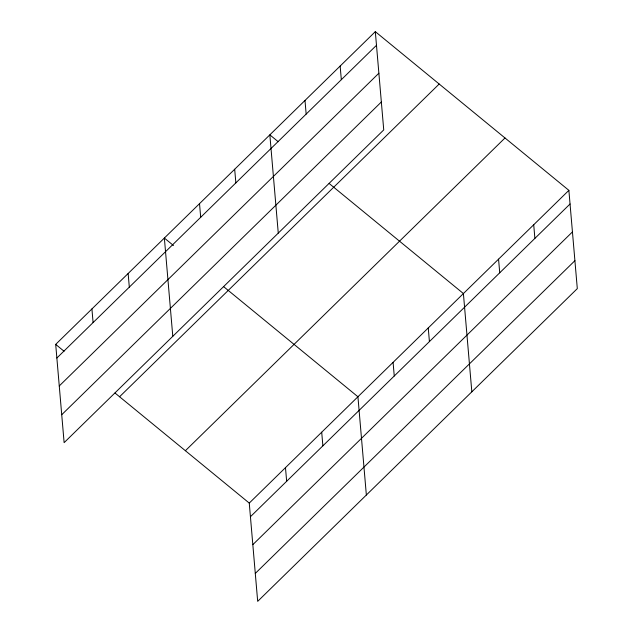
<?xml version="1.0" encoding="UTF-8"?>
<svg xmlns="http://www.w3.org/2000/svg" width="633" height="633" viewBox="0 0 633 633"><rect width="100%" height="100%" fill="white"/><g stroke="black" fill="none" stroke-linecap="round" stroke-linejoin="round"><path stroke-width="0.95" d="M375.314 31.65L383.74 129.915L64.123 442.649L55.696 344.384L375.314 31.65L568.877 190.351L577.304 288.616L257.686 601.35L249.26 503.085L115.008 393.014M56.867 358.025L376.485 45.291M59.265 385.948L378.874 73.214M61.725 414.726L381.343 101.992M119.574 396.756L439.191 84.023M185.39 450.712L504.999 137.978M249.26 503.085L568.877 190.351M250.431 516.726L570.048 203.992M252.828 544.649L572.438 231.915M255.289 573.419L574.906 260.685M278.204 141.713L269.84 134.853L278.267 233.118M329.152 183.483L463.403 293.554L471.83 391.819M173.489 245.533L164.366 238.055L172.793 336.321M223.678 286.686L357.93 396.756L366.357 495.022M55.696 344.384L64.06 351.244M533.722 224.747L534.885 238.388M498.559 259.15L499.73 272.791M428.248 327.949L429.419 341.591M393.085 362.353L394.256 375.994M340.158 66.054L341.322 79.687M304.995 100.449L306.166 114.09M321.706 432.197L322.877 445.838M285.483 467.637L286.654 481.278M234.685 169.256L235.856 182.89M199.522 203.652L200.693 217.293M128.143 273.496L129.314 287.137M91.92 308.944L93.091 322.577"/></g></svg>
